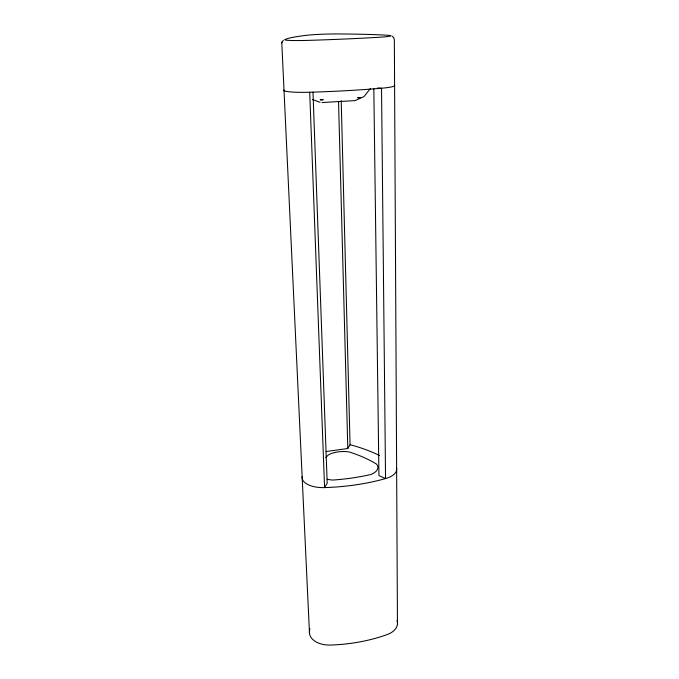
<?xml version="1.0" encoding="UTF-8"?>
<svg xmlns="http://www.w3.org/2000/svg" width="679" height="679" viewBox="0 0 679 679"><rect width="100%" height="100%" fill="white"/><g stroke="black" fill="none" stroke-linecap="round" stroke-linejoin="round"><path stroke-width="1.02" d="M281.777 42.565L309.497 633.558M281.844 42.37L283.347 40.29M281.692 42.828L281.929 42.115M326.056 451.543L347.809 448.505L350.058 444.728L341.214 100.653M355.423 100.45L364.012 96.588L370.513 88.355M320.055 102.308L312.382 99.482M354.803 100.628L322.024 102.537M377.668 87.939L381.53 88.236A26.014 2.716 -1.5 0 0 394.499 85.265M391.978 36.046L393.65 37.566L394.346 39.586L397.461 624.077M283.822 89.984A26.354 2.792 -1.8 0 0 309.709 92.242L324.57 487.607A123.06 53.862 -2.2 0 0 385.545 478.576A22.229 10.592 -0.6 0 0 396.553 468.187M312.985 92.081L327.193 483.185L324.57 487.607A22.483 10.847 -2.3 0 1 302.138 476.565M338.541 101.706L347.809 448.505M373.823 88.703L378.941 475.572L385.545 478.576L381.53 88.236A142.157 13.487 -1.8 0 1 309.709 92.242M350.058 444.728A143.566 72.695 -4.3 0 1 379.502 455.533M309.87 628.635A128.789 81.607 3.6 0 0 309.471 631.394A20.93 13.257 -2.7 0 0 330.486 645.05A115.269 66.61 -2.4 0 0 387.157 634.559A20.718 12.96 0 0 0 397.02 620.581M327.168 479.247A18.936 9.039 -1.9 0 0 332.956 480.045A115.642 50.263 -2.2 0 0 370.98 474.468A18.834 8.946 -1.1 0 0 376.404 463.995A136.471 69.317 -4.5 0 0 349.405 452.002A18.528 8.657 -1.7 0 0 328.305 454.972A131.268 63.52 2 0 0 325.759 457.714M285.036 39.62L284.976 39.84A23.239 1.324 -1.8 0 0 303.971 40.477L307.884 40.384A141.19 7.197 -1.8 0 0 379.145 37.269L382.336 37.056A22.933 1.29 -1.6 0 0 388.753 35.35L386.937 35.215A169.792 10.304 -2 0 0 337.743 33.95L334.586 33.95A21.966 1.188 -1.7 0 0 309.055 35.036L306.967 35.257A162.349 9.336 -1.3 0 0 285.036 39.62M360.243 97.547L357.799 97.751L360.243 97.547M323.094 99.754L320.344 99.847L323.094 99.754"/></g></svg>
